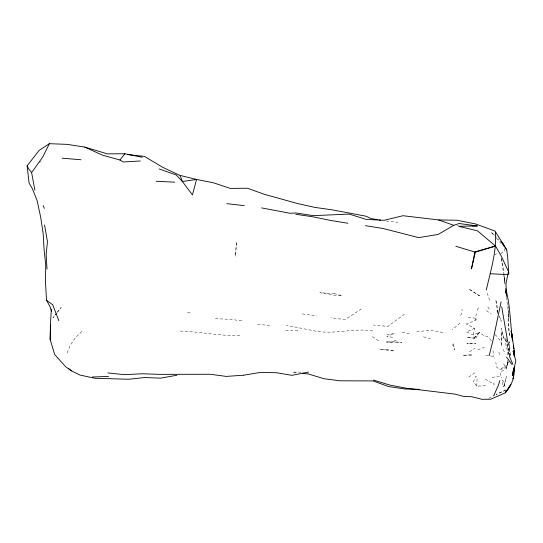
<?xml version="1.0" encoding="UTF-8"?>
<svg xmlns="http://www.w3.org/2000/svg" width="543" height="543" viewBox="0 0 543 543"><rect width="100%" height="100%" fill="white"/><g stroke="black" fill="none" stroke-linecap="round" stroke-linejoin="round"><path stroke-width="0.41" stroke-dasharray="2.71 2.04" d="M509.497 355.828L509.578 354.348L505.961 337.807C504.148 344.282 508.73 350.439 507.834 356.989M476.788 386.283L477.039 378.987L475.899 376.014L473.381 381.722L476.788 386.283L485.686 385.516M507.671 360.362L507.42 365.412L508.058 361.645L506.232 368.5L500.164 372.274L500.354 376.611L501.644 377.86M509.524 344.181L509.952 347.527L509.694 351.246L509.449 346.461M510.59 355.21L510.882 352.346L510.298 355.597M491.347 340.658L487.716 336.782L483.345 335.33L479.51 332.296L475.356 338.975L474.032 338.208L466.749 337.135L474.344 338.085L473.306 335.004L474.494 328.325L466.797 324.062L474.955 320.546L476.747 312.076M459.656 322.888L459.568 323.479L452.19 329.676M460.844 315.551L462.263 309.3M504.739 383.31L506.463 376.414L503.897 386.344L502.961 387.139L504.617 385.516L503.897 386.344L502.675 384.437L502.241 380.114L504.739 383.31L503.897 386.344M507.956 354.464L509.952 347.527M506.232 368.5L508.418 361.265M507.338 364.821L499.512 369.817L505.282 367.72L507.338 364.821L508.472 361.061M67.122 352.936L70.325 345.199L75.165 337.97L81.993 331.291M477.345 310.243L478.621 307.27M56.533 313.128L52.99 317.675L56.567 313.223M57.042 312.476L61.176 307.508L57.083 312.592M474.344 338.085L479.51 332.296L473.306 335.004L466.437 332.004L474.494 328.325M474.032 338.208L479.51 332.296M495.25 254.871L496.431 253.703M474.955 320.546L476.774 318.965M404.535 314.098L387.878 326.438L373.564 325.04M468.779 377.052L474.853 372.776M469.566 351.83L474.867 348.314M361.434 308.886L345.056 319.549L330.796 317.831M500.632 253.703L504.902 250.961L503.51 246.21M488.72 398.297L494.578 395.277M505.927 389.996L496.044 394.523L505.709 390.017M477.725 349.896L484.322 347.255M393.858 340.99L397.917 340.21M386.915 334.468L394.476 333.504L386.82 336.429L394.014 337.454M39.137 162.072L41.417 161.868M416.664 331.59L430.66 330.477L445.022 332.825M491.972 377.263L500.354 376.611M386.976 342.042L394.551 341.615L401.854 342.687L386.44 341.995L394.218 342.124M180.33 331.108C200.51 331.637 220.533 336.273 240.78 335.526M301.032 372.111L292.609 372.179L298.399 372.831M285.625 330.246L300.021 330.348M215.388 318.639L229.553 319.332L243.671 320.947M456.901 225.508L458.468 225.603M372.824 330.931C353.371 327.728 333.931 334.97 314.417 330.87L286.378 325.332M257.613 324.375L271.812 325.624M187.45 312.646L190.586 312.951M386.263 220.994L397.897 222.291M485.883 355.461L493.465 356.323L494.89 358.237M468.114 317.241L475.234 318.205M302.349 313.915L316.569 315.836M402.085 332.397L409.266 333.572M466.07 323.92L466.797 324.062M423.465 336.83L430.511 338.751M485.286 379.068L494.293 384.492L493.051 381.132M372.423 336.701L379.618 341.371M486.487 310.664L491.218 314.098M498.27 368.446L496.614 367.041L495.813 362.317M494.049 234.902L490.994 231.997L494.252 235.723M494.653 235.486L498.922 239.551M495.033 334.529L498.759 338.425L500.843 342.144M496.431 238.201L501.861 244.404M487.845 306.897L489.521 309.578M503.13 349.482L505.16 353.371M503.714 363.735L505.282 367.72M497.788 311.858L497.239 310.372L497.809 311.94M499.431 316.325L501.25 321.347L499.533 316.644M505.567 339.701L509.171 350.893L509.314 355.665M487.214 293.213L489.664 300.381M498.874 352.129L499.852 355.841M501.501 258.495L503.524 269.688L504.976 282.774M506.191 297.32L507.624 305.383L509.049 320.343M508.065 305.79L508.431 308.166M501.365 258.563L503.565 273.149M503.687 273.964L504.956 282.991M507.793 347.011L509.042 355.685M504.983 283.67L504.06 276.394L504.963 283.908M509.422 343.339L509.212 341.669L509.286 343.264M508.682 309.754L509.042 314.411M493.017 350.561L493.465 356.323M508.207 313.793L508.078 321.341L509.755 336.538L508.404 328.271L508.207 313.793M497.34 310.895L497.273 314.132L496.893 307.073L495.732 299.75L496.988 303.89L497.34 310.895M235.669 253.466L235.587 256.323L236.456 241.635L235.669 253.466M453.201 343.631L452.828 345.104L454.688 349.746L453.201 343.631M468.331 343.509L466.926 343.719L475.899 343.563L468.331 343.509M470.557 354.925L462.65 355.231L472.661 355.041L470.557 354.925M387.159 349.298L379.53 349.353L394.435 351.009L387.159 349.298M334.583 293.62L319.895 292.718L334.366 295.229L342.131 295.792L334.583 293.62M479.666 295.915L468.697 288.957L479.666 295.915M504.386 339.334L502.601 335.031L501.155 328.379L504.386 339.334M501.705 345.748L501.447 331.97L501.705 345.748"/><path stroke-width="0.81" d="M51.327 309.211L50.397 325.542L50.255 339.803L54.68 354.525L65.805 366.871L71.615 370.917L79.828 375.023L95.093 378.295L128.671 379.252L144.669 377.528L160.626 378.145L176.882 375.254M513.854 373.414C513.712 380.745 509.863 387.39 505.241 392.847L490.634 399.261L481.967 399.309L471.996 396.743L463.552 396.383L454.946 394.109L405.988 388.177L389.63 385.007L373.36 380.046M513.956 371.765L514.214 367.645L513.916 370.849M513.692 373.245L513.169 378.844L514.214 371.765L514.282 366.661M506.47 296.437L505.967 283.555L508.458 271.575L501.128 255.807L495.487 246.033L477.487 230.829L458.645 226.282L477.338 225.963L459.093 223.519L453.758 225.318L438.187 234.44L418.687 237.624L383.134 228.508L365.5 225.691M513.142 370.747L512.334 375.675L515.85 360.844L513.169 351.348L514.445 356.554L514.045 348.776L511.262 331.25M501.074 301.922L492.99 340.4L489.195 355.59M486.324 289.874C490.594 270.937 496.757 251.918 495.44 232.282M475.335 252.176L471.467 268.86L474.955 251.877L495.487 246.033L475.335 252.176L455.869 246.291M499.852 380.521L498.467 385.116L493.804 395.548M142.225 157.266L124.876 153.771L107.453 153.866L84.708 147.078L67.02 144.35L49.365 143.691L42.917 156.73L31.616 172.599L34.888 190.179M508.574 387.987L510.882 384.573L505.241 392.847L507.943 388.978M51.565 311.2L49.929 306.503L46.522 300.293L45.408 280.555L45.755 265.371L44.098 249.644L43.182 233.761L40.725 217.404L37.121 200.611L32.342 188.618L29.037 182.91L27.15 165.805L39.164 150.336L49.365 143.691M84.708 147.078L102.301 155.088L119.928 160.015L124.876 153.771M308.621 372.057L291.849 375.335L276.455 372.708L259.785 372.525L243.386 375.227M243.183 375.233L226.241 376.401L210.222 374.27L159.296 374.351L142.334 373.754L124.469 374.67L107.881 372.953M140.291 160.986L123.166 161.977L119.928 160.015M92.371 376.998L108.525 376.448M261.59 207.901L290.118 213.284L295.928 212.951L313.297 215.659L349.183 214.085L366.274 219.426L384.111 220.288L402.994 215.72L438.595 219.949L456.846 220.22L475.329 223.886L495.033 231.074L506.748 249.984L507.678 256.819L508.805 274.154M472.417 225.868L477.338 225.963M419.685 389.358L404.752 388.964L388.598 386.575L373.061 380.915L340.074 380.806L324.001 378.729L308.329 373.951L302.539 373.292M156.255 181.267L174.819 182.176M490.275 273.72L508.099 274.67M62.099 158.183L81.002 159.764M127.639 154.565L144.438 156.398L163.022 167.482L179.685 175.294M226.879 203.686L244.302 205.621M295.738 214.281L313.114 216.84L330.402 220.404L347.907 223.254M377.31 219.637L370.876 218.517L365.996 216.195L331.902 209.802L314.77 207.392L297.849 203.618L264.217 194.265L247.52 188.245L230.232 188.387L213.487 182.808L196.552 179.468L180.072 175.409L182.339 181.477L192.432 194.876L196.552 179.468L182.339 181.477L176.299 174.968L159.153 168.975M378.919 219.922L380.528 220.2M438.595 219.949L453.758 225.318M46.522 300.293L52.725 304.766L58.827 320.628M68.581 368.582L71.615 370.917M500.755 241.296L502.587 243.04L506.748 249.984M31.616 172.599L28.799 169.022L27.15 165.805M506.51 357.07L511.825 364.414M509.361 356.228L512.877 364.305M43.243 205.634L44.316 208.349M502.587 243.04L503.28 245.416M508.798 345.239L507.406 340.094L501.698 306.768M44.526 224.924L47.465 241.615L46.155 254.3L46.99 269.09M511.235 332.024L512.585 340.787C510.196 323.363 510.372 305.811 505.75 288.761M505.818 291.442L506.13 293.844M505.764 290.593L506.062 293.098M513.922 350.167L514.445 356.554L513.922 351.029M50.451 324.884L50.255 339.803L50.451 324.884M512.477 336.87L511.16 331.291L512.477 336.87M513.753 348.613L513.42 345.497L513.705 348.667"/></g></svg>
